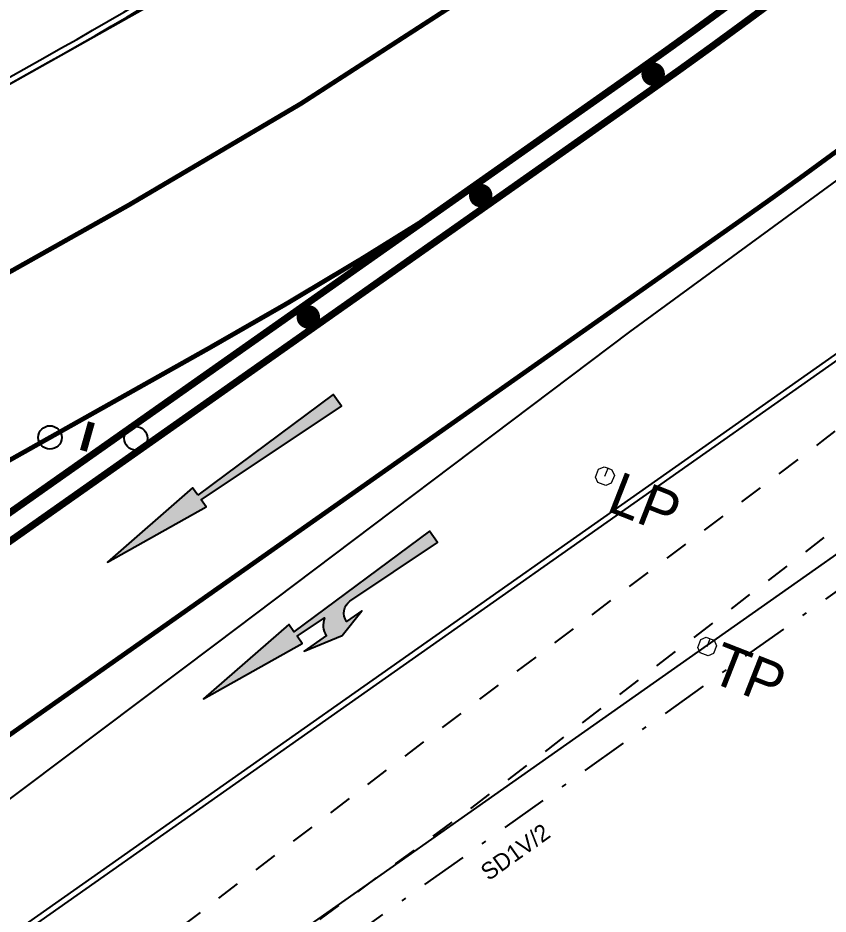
# Model space of a CAD drawing. Extents: x 421500 to 422711, y 436000 to 437000.
# Drawn here: x 422035.6 to 422052.89, y 436554.74 to 436573.87 of the extents above; entities that cross this region are included whole.
import ezdxf
from ezdxf.enums import TextEntityAlignment as Align

# ---------------------------------------------------------------- set-up
doc = ezdxf.new("R2010")
doc.units = 0
for name, pattern in [('1004', [6, 4, -2]), ('10041', [9, 6, -3]), ('10051', [9, 2, -7]), ('10131', [2, 1, 0, 1]), ('1040', [2, 1, 0, 1]), ('716709-ExBase$0$BLIP', [1, 0.5, -0.5]), ('XREF UTC_716709_AJB_1b$0$DASHDOT1', [2, 1, -0.5, 0, -0.5])]:
    doc.linetypes.add(name, pattern=pattern)
doc.layers.get('0').update_dxf_attribs({"color": 210})
doc.layers.add('716709-ExBase$0$LCCPoint Features', color=8, linetype='Continuous', lineweight=0)
for name, color, linetype in [('716709-ExBase$0$XC-LCCCarriageway', 251, 'Continuous'), ('716709-ExBase$0$XC-LCCVerges', 251, '716709-ExBase$0$BLIP'), ('Lines', 1, 'Continuous'), ('Pr-Edging', 7, 'Continuous'), ('Pr-Kerb', 2, 'Continuous'), ('Pr-KerbEdge', 8, 'Continuous'), ('STUDS', 7, 'Continuous'), ('XREF UTC_716709_AJB_1b$0$du-UTCDUCT-V2', 42, 'XREF UTC_716709_AJB_1b$0$DASHDOT1'), ('XREF UTC_716709_AJB_1b$0$du-UTCTEXT', 42, 'Continuous')]:
    doc.layers.add(name, color=color, linetype=linetype)
doc.styles.add('716709-ExBase$0$Style-WORKING', font='WORKING.shx')
doc.styles.add('XREF UTC_716709_AJB_1b$0$Standard', font='txt')

# ---------------------------------------------------------------- blocks, each defined once
blk = doc.blocks.new('1038a6')
at = {"linetype": 'Continuous'}
blk.add_hatch(color=0, dxfattribs=at).paths.add_polyline_path([(0.06, 3.6), (0.25, 3.6), (0, 6), (-0.25, 3.6), (-0.06, 3.6), (-0.15, 0), (0.15, 0)])
at = {"color": 0, "linetype": 'Continuous'}
blk.add_lwpolyline([(0.06, 3.6), (0.25, 3.6), (0, 6), (-0.25, 3.6), (-0.06, 3.6), (-0.15, 0), (0.15, 0)], close=True, dxfattribs=at)
blk = doc.blocks.new('1038al6')
at = {"linetype": 'Continuous'}
h = blk.add_hatch(color=0, dxfattribs=at)
edge = h.paths.add_edge_path()
edge.add_line((-0.094, 2.245), (-0.15, 0))
edge.add_line((-0.15, 0), (0.15, 0))
edge.add_line((0.15, 0), (0.06, 3.6))
edge.add_line((0.06, 3.6), (0.25, 3.6))
edge.add_line((0.25, 3.6), (0, 6))
edge.add_line((0, 6), (-0.25, 3.6))
edge.add_line((-0.25, 3.6), (-0.06, 3.6))
edge.add_line((-0.06, 3.6), (-0.078, 2.894))
edge.add_arc((-0.414, 2.683), 0.397, 32.1192, 89.4308)
edge.add_line((-0.41, 3.08), (-0.41, 3.66))
edge.add_line((-0.41, 3.66), (-0.6, 2.8))
edge.add_line((-0.6, 2.8), (-0.41, 2.16))
edge.add_line((-0.41, 2.16), (-0.41, 2.555))
edge.add_arc((-0.409, 2.24), 0.315, 0.9528, 90.1787, ccw=False)
at = {"color": 0, "linetype": 'Continuous'}
blk.add_lwpolyline([(-0.094, 2.245), (-0.15, 0), (0.15, 0), (0.06, 3.6), (0.25, 3.6), (0, 6), (-0.25, 3.6), (-0.06, 3.6), (-0.078, 2.894, 0.255415), (-0.41, 3.08), (-0.41, 3.66), (-0.6, 2.8), (-0.41, 2.16), (-0.41, 2.555, -0.410262)], format="xyb", close=True, dxfattribs=at)
blk = doc.blocks.new('stud')
at = {"color": 7, "linetype": 'Continuous', "const_width": 0.25}
blk.add_lwpolyline([(-0.125, 0, 1), (0.125, 0, 1)], format="xyb", close=True, dxfattribs=at)
blk = doc.blocks.new('studuw')
at = {"color": 7, "linetype": 'Continuous'}
blk.add_circle((0, 0), 0.25, dxfattribs=at)
blk = doc.blocks.new('716709-ExBase$0$MSL1')
at = {"color": 0, "linetype": 'ByBlock', "lineweight": -2, "flags": 128}
blk.add_lwpolyline([(0, 0), (0, 1), (0.5, 1), (1, 0.5), (1, -0.5), (0.5, -1), (-0.5, -1), (-1, -0.5), (-1, 0.5), (-0.5, 1), (0, 1)], dxfattribs=at)

msp = doc.modelspace()

# ---------------------------------------------------------------- linework, layer by layer
at = {"layer": '716709-ExBase$0$XC-LCCCarriageway', "flags": 128}
for points in [[(421982.224, 436568.177), (421986.609, 436566.525), (421991.473, 436564.789), (421995.829, 436563.675), (422000.278, 436563.028), (422006.063, 436562.896), (422007.057, 436562.774), (422008.892, 436562.889), (422009.874, 436563.006), (422014.921, 436563.801), (422019.879, 436565.033), (422024.595, 436566.81), (422029.162, 436568.943), (422038.664, 436574.281), (422047.146, 436579.686), (422051.218, 436582.306), (422058.49, 436587.165), (422064.91, 436591.533), (422070.964, 436595.875), (422078.013, 436601.328), (422085.933, 436608.089), (422093.589, 436615.072), (422100.523, 436621.406), (422107.763, 436628.199)], [(421982.224, 436568.177), (421986.609, 436566.525), (421991.473, 436564.789), (421995.829, 436563.675), (422000.278, 436563.028), (422006.063, 436562.896), (422007.057, 436562.774), (422008.892, 436562.889), (422009.874, 436563.006), (422014.921, 436563.801), (422019.879, 436565.033), (422024.595, 436566.81), (422029.162, 436568.943), (422038.664, 436574.281), (422047.146, 436579.686), (422051.218, 436582.306), (422058.49, 436587.165), (422064.91, 436591.533), (422070.964, 436595.875), (422078.013, 436601.328), (422085.933, 436608.089), (422093.589, 436615.072), (422100.523, 436621.406), (422107.763, 436628.199)], [(421982.224, 436568.177), (421986.609, 436566.525), (421991.473, 436564.789), (421995.829, 436563.675), (422000.278, 436563.028), (422006.063, 436562.896), (422007.057, 436562.774), (422008.892, 436562.889), (422009.874, 436563.006), (422014.921, 436563.801), (422019.879, 436565.033), (422024.595, 436566.81), (422029.162, 436568.943), (422038.664, 436574.281), (422047.146, 436579.686), (422051.218, 436582.306), (422058.49, 436587.165), (422064.91, 436591.533), (422070.964, 436595.875), (422078.013, 436601.328), (422085.933, 436608.089), (422093.589, 436615.072), (422100.523, 436621.406), (422107.763, 436628.199)], [(422005.136, 436528.391), (422006.715, 436531.213), (422009.102, 436534.897), (422011.893, 436538.285), (422012.551, 436538.963), (422014.383, 436541.006), (422015.038, 436541.662), (422016.371, 436542.95), (422024.022, 436548.672), (422031.669, 436554.379), (422039.829, 436560.513), (422048.652, 436567.165), (422056.525, 436572.922), (422057.274, 436573.46), (422061.695, 436576.762), (422062.432, 436577.342), (422070.877, 436583.877), (422079.515, 436590.825), (422087.835, 436597.711), (422096.258, 436604.958), (422105.601, 436613.398), (422113.575, 436620.88)], [(422005.136, 436528.391), (422006.715, 436531.213), (422009.102, 436534.897), (422011.893, 436538.285), (422012.551, 436538.963), (422014.383, 436541.006), (422015.038, 436541.662), (422016.371, 436542.95), (422024.022, 436548.672), (422031.669, 436554.379), (422039.829, 436560.513), (422048.652, 436567.165), (422056.525, 436572.922), (422057.274, 436573.46), (422061.695, 436576.762), (422062.432, 436577.342), (422070.877, 436583.877), (422079.515, 436590.825), (422087.835, 436597.711), (422096.258, 436604.958), (422105.601, 436613.398), (422113.575, 436620.88)], [(422005.136, 436528.391), (422006.715, 436531.213), (422009.102, 436534.897), (422011.893, 436538.285), (422012.551, 436538.963), (422014.383, 436541.006), (422015.038, 436541.662), (422016.371, 436542.95), (422024.022, 436548.672), (422031.669, 436554.379), (422039.829, 436560.513), (422048.652, 436567.165), (422056.525, 436572.922), (422057.274, 436573.46), (422061.695, 436576.762), (422062.432, 436577.342), (422070.877, 436583.877), (422079.515, 436590.825), (422087.835, 436597.711), (422096.258, 436604.958), (422105.601, 436613.398), (422113.575, 436620.88)]]:
    msp.add_lwpolyline(points, dxfattribs=at)
at = {"layer": '716709-ExBase$0$XC-LCCVerges', "flags": 128}
for points in [[(422057.224, 436573.15), (422060.211, 436570.732), (422052.748, 436564.827), (422044.849, 436558.876), (422037.696, 436553.417), (422030.616, 436548.414), (422022.097, 436542.091), (422015.69, 436536.631), (422015.062, 436541.523)], [(422057.224, 436573.15), (422060.211, 436570.732), (422052.748, 436564.827), (422044.849, 436558.876), (422037.696, 436553.417), (422030.616, 436548.414), (422022.097, 436542.091), (422015.69, 436536.631), (422015.062, 436541.523)], [(422042.536, 436488.975), (422041.43, 436487.196), (422032.61, 436491.808), (422025.208, 436496.089), (422021.775, 436498.45), (422018.472, 436500.99), (422016, 436502.931), (422013.602, 436504.972), (422011.534, 436507.349), (422010.305, 436509.279), (422009.29, 436511.332), (422008.616, 436513.522), (422008.403, 436516.084), (422008.653, 436518.641), (422009.154, 436521.156), (422010.327, 436524.889), (422011.991, 436528.431), (422014.017, 436531.758), (422016.415, 436534.826), (422021.499, 436539.667), (422032.066, 436547.462), (422038.316, 436551.89), (422045.169, 436556.928), (422052.211, 436562.321), (422061.124, 436569.199), (422061.965, 436569.165), (422064.119, 436566.716), (422065.446, 436565.025), (422067.113, 436562.901)], [(422042.536, 436488.975), (422041.43, 436487.196), (422032.61, 436491.808), (422025.208, 436496.089), (422021.775, 436498.45), (422018.472, 436500.99), (422016, 436502.931), (422013.602, 436504.972), (422011.534, 436507.349), (422010.305, 436509.279), (422009.29, 436511.332), (422008.616, 436513.522), (422008.403, 436516.084), (422008.653, 436518.641), (422009.154, 436521.156), (422010.327, 436524.889), (422011.991, 436528.431), (422014.017, 436531.758), (422016.415, 436534.826), (422021.499, 436539.667), (422032.066, 436547.462), (422038.316, 436551.89), (422045.169, 436556.928), (422052.211, 436562.321), (422061.124, 436569.199), (422061.965, 436569.165), (422062.113, 436568.997)]]:
    msp.add_lwpolyline(points, dxfattribs=at)
at = {"layer": 'Lines', "linetype": '10131', "const_width": 0.15, "flags": 128}
for points in [[(422184.762, 436703.528), (422140.513, 436656.899, 0.004274), (422139.259, 436655.555), (422105.661, 436618.916, -0.021753), (422099.087, 436612.345, -0.008127), (422084.341, 436599.27, -0.01839), (422078.193, 436594.375), (422050.717, 436574.105, -0.005602), (422048.775, 436572.705), (422030.631, 436559.937)], [(422185.125, 436703.183), (422140.876, 436656.555, 0.004274), (422139.628, 436655.217), (422106.03, 436618.578, -0.021753), (422099.425, 436611.977, -0.008127), (422084.667, 436598.89, -0.01839), (422078.49, 436593.972), (422051.014, 436573.702, -0.005602), (422049.062, 436572.296), (422030.378, 436559.147)]]:
    msp.add_lwpolyline(points, format="xyb", dxfattribs=at)
at = {"layer": 'Lines', "linetype": '10041', "const_width": 0.1, "flags": 128}
msp.add_lwpolyline([(422138.612, 436649.116), (422108.517, 436616.297, -0.021753), (422101.705, 436609.488, -0.008127), (422086.865, 436596.329, -0.01839), (422080.493, 436591.256), (422053.018, 436570.986, -0.005602), (422051.005, 436569.536), (422022.921, 436549.773, 0.012944), (422018.193, 436546.26)], format="xyb", dxfattribs=at)
at = {"layer": 'Lines', "linetype": '10051', "const_width": 0.1, "flags": 128}
msp.add_lwpolyline([(422052.542, 436579.645), (422048.714, 436576.821, -0.030973), (422037.954, 436569.868), (422030.761, 436565.828), (422028.562, 436564.801), (422027.894, 436564.488)], format="xyb", dxfattribs=at)
at = {"layer": 'Lines', "linetype": '1004', "const_width": 0.1, "flags": 128}
msp.add_lwpolyline([(422044.546, 436569.729, -0.013277), (422039.668, 436566.816), (422032.361, 436562.712), (422031.933, 436562.512)], format="xyb", dxfattribs=at)
at = {"layer": 'Lines', "linetype": '1040', "const_width": 0.15, "flags": 128}
msp.add_lwpolyline([(422037.166, 436565.239), (422036.995, 436564.63)], dxfattribs=at)
at = {"layer": 'Pr-Edging', "flags": 128}
msp.add_lwpolyline([(422062.717, 436568.31), (422062.113, 436568.997), (422057.174, 436565.354, -0.005602), (422055.033, 436563.811), (422028.952, 436545.458, 0.042932), (422015.031, 436533.755, 0.042932)], format="xyb", dxfattribs=at)
at = {"layer": 'Pr-Kerb', "flags": 128}
for points in [[(422039.622, 436486.117), (422016.878, 436501.121, -0.052241), (422011.241, 436505.749), (422010.735, 436506.262, -0.404434), (422010.45, 436534.067, -0.049838), (422026.938, 436548.32), (422053.019, 436566.673, 0.005602), (422055.096, 436568.17), (422082.571, 436588.44, 0.01839), (422089.144, 436593.673, 0.008127), (422104.069, 436606.907, 0.021753), (422111.097, 436613.932), (422145.314, 436651.246), (422166.484, 436675.243)], [(421982.224, 436568.177), (421985.973, 436566.765, 0.027439), (421991.203, 436565.116), (421993.608, 436564.501, 0.062304), (422002.166, 436563.416, -0.012997), (422005.141, 436563.334, 0.103894), (422021.291, 436565.832), (422024.834, 436567.168, 0.037836), (422031.683, 436570.36), (422036.24, 436572.919, 0.030973), (422046.636, 436579.637), (422052.67, 436584.089), (422055.01, 436585.828), (422058.756, 436588.614, 0.051535), (422061.786, 436591.393), (422071.084, 436601.877, -0.04401), (422072.616, 436603.325), (422072.862, 436603.52), (422072.915, 436603.562), (422076.724, 436606.642), (422079.594, 436609.011)], [(421982.224, 436568.177), (421985.973, 436566.765, 0.027439), (421991.203, 436565.116), (421993.608, 436564.501, 0.062304), (422002.166, 436563.416, -0.012997), (422005.141, 436563.334, 0.103894), (422021.291, 436565.832), (422024.834, 436567.168, 0.037836), (422031.683, 436570.36), (422036.24, 436572.919, 0.030973), (422046.636, 436579.637), (422052.67, 436584.089), (422055.01, 436585.828), (422058.756, 436588.614, 0.051535), (422061.786, 436591.393), (422071.084, 436601.877, -0.04401), (422072.616, 436603.325), (422072.862, 436603.52), (422072.915, 436603.562), (422076.724, 436606.642), (422079.594, 436609.011)]]:
    msp.add_lwpolyline(points, format="xyb", dxfattribs=at)
at = {"layer": 'Pr-KerbEdge', "flags": 128}
for points in [[(422039.691, 436486.222), (422016.947, 436501.225, -0.052241), (422011.33, 436505.837), (422010.824, 436506.35, -0.404434), (422010.54, 436533.981, -0.049838), (422027.01, 436548.218), (422053.091, 436566.571, 0.005602), (422055.17, 436568.069), (422082.645, 436588.339, 0.01839), (422089.225, 436593.578, 0.008127), (422104.154, 436606.815, 0.021753), (422111.189, 436613.847), (422145.407, 436651.163), (422166.578, 436675.16)], [(421982.268, 436568.294), (421986.017, 436566.882, 0.027439), (421991.234, 436565.237), (421993.639, 436564.622, 0.062304), (422002.166, 436563.541, -0.012997), (422005.147, 436563.459, 0.103894), (422021.247, 436565.949), (422024.79, 436567.285, 0.037836), (422031.622, 436570.469), (422036.179, 436573.028, 0.030973), (422046.562, 436579.738), (422052.596, 436584.189), (422054.935, 436585.929), (422058.682, 436588.714, 0.051535), (422061.693, 436591.476), (422070.99, 436601.96, -0.04401), (422072.539, 436603.424), (422072.784, 436603.618), (422072.837, 436603.66), (422076.645, 436606.739), (422079.515, 436609.108)]]:
    msp.add_lwpolyline(points, format="xyb", dxfattribs=at)
at = {"layer": 'Pr-KerbEdge'}
msp.add_arc((422086.924, 436454.956), 118.125, 133.73212, 133.73212, dxfattribs=at)
at = {"layer": 'XREF UTC_716709_AJB_1b$0$du-UTCDUCT-V2', "flags": 128}
msp.add_lwpolyline([(422028.887, 436544.409), (422061.656, 436567.746)], dxfattribs=at)

# ---------------------------------------------------------------- block references
at = {"layer": '716709-ExBase$0$LCCPoint Features', "xscale": 0.18, "yscale": 0.18, "zscale": 0.18, "rotation": 338.5807557840462}
for p in [(422048.124, 436564.088), (422048.124, 436564.088), (422050.305, 436560.453), (422050.305, 436560.453)]:
    msp.add_blockref('716709-ExBase$0$MSL1', p, dxfattribs=at)
at = {"layer": 'Lines'}
for name, p, rotation in [('1038a6', (422042.414, 436565.707), 125.1343099559627), ('1038al6', (422044.464, 436562.793), 125.1343099353029)]:
    msp.add_blockref(name, p, dxfattribs=dict(at, rotation=rotation))
at = {"layer": 'STUDS'}
for name, p, rotation in [('stud', (422049.153, 436572.666), 125.2878537014877), ('stud', (422045.473, 436570.076), 125.1343099465847), ('stud', (422041.793, 436567.486), 125.1343099471168), ('studuw', (422036.281, 436564.914), 300.7424170144671), ('studuw', (422038.113, 436564.896), 125.1343099653613)]:
    msp.add_blockref(name, p, dxfattribs=dict(at, rotation=rotation))

# ---------------------------------------------------------------- texts
at = {"layer": '716709-ExBase$0$LCCPoint Features', "style": '716709-ExBase$0$Style-WORKING'}
for s, p in [('LP', (422048.458, 436564.199)), ('LP', (422048.458, 436564.199)), ('TP', (422050.639, 436560.564)), ('TP', (422050.639, 436560.564))]:
    msp.add_text(s, height=0.9, rotation=338.5808, dxfattribs=at).set_placement(p, align=Align.TOP_LEFT)
at = {"layer": 'XREF UTC_716709_AJB_1b$0$du-UTCTEXT', "style": 'XREF UTC_716709_AJB_1b$0$Standard'}
msp.add_text('SD1V/2', height=0.36, rotation=35.4564, dxfattribs=at).set_placement((422045.639, 436555.442))

doc.saveas('drawing.dxf')
